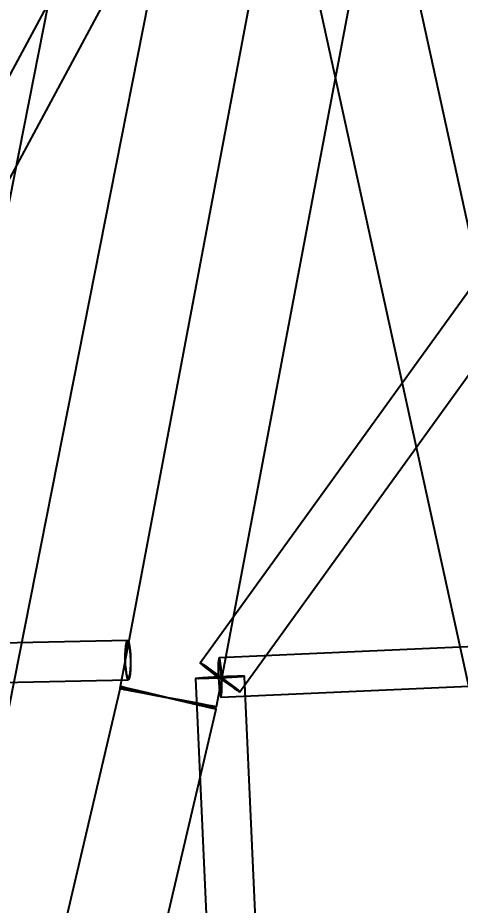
# Model space of a CAD drawing. Header units: millimetres. Extents: x -123812 to 252100, y -3000 to 639000.
# Drawn here: x -19655 to -15087, y 35358 to 44520 of the extents above; entities that cross this region are included whole.
import ezdxf

# ---------------------------------------------------------------- set-up
doc = ezdxf.new("R2010")
doc.units = ezdxf.units.MM
doc.layers.add('D-STR-DIM', color=7, linetype='Continuous', lineweight=13)
doc.layers.add('D-STR-STRC', color=7, linetype='Continuous', lineweight=25)
doc.styles.add('OpenSansCondensed-Light', font='OpenSansCondensed-Light.ttf')
doc.styles.add('TOWER_UNICODE', font='Arial Unicode.ttf')
doc.dimstyles.new('EZDXF', dxfattribs={"dimtxt": 0.25, "dimasz": 0.175, "dimexe": 0.375, "dimexo": 0.125, "dimgap": 0.1, "dimtad": 1, "dimlfac": 100, "dimzin": 12, "dimdsep": 46, "dimtxsty": 'OpenSansCondensed-Light', "dimblk": 'ARCHTICK', "dimcen": 2.5, "dimazin": 3, "dimtfac": 0.5, "dimtmove": 2, "dimatfit": 3})

# ---------------------------------------------------------------- blocks, each defined once
blk = doc.blocks.new('_ARCHTICK')
at = {"color": 0, "linetype": 'BYBLOCK', "const_width": 0.15}
blk.add_lwpolyline([(-0.5, -0.5), (0.5, 0.5)], dxfattribs=at)

msp = doc.modelspace()

# ---------------------------------------------------------------- linework, layer by layer
at = {"layer": 'D-STR-STRC'}
for points in [[(-18251.1, 50197.7), (-20739.4, 37597.7), (-20730.5, 37550.6), (-20688.2, 37500), (-20615.5, 37449.4), (-20517.2, 37402.3), (-20400.1, 37361.8), (-20272.1, 37330.8), (-20142, 37311.3), (-20018.7, 37304.6), (-19910.5, 37311.3), (-19824.8, 37330.8), (-19767.5, 37361.8), (-19742.4, 37402.3), (-17254, 50002.3)], [(-16218.4, 50194.4), (-18600, 37594.4), (-18583, 37591.1), (-18533.1, 37581.6), (-18453.8, 37566.6), (-18350.4, 37547), (-18230, 37524.2), (-18100.8, 37499.8), (-17971.6, 37475.4), (-17851.3, 37452.7), (-17747.9, 37433.1), (-17668.6, 37418.2), (-17618.7, 37408.8), (-17601.7, 37405.6), (-15220.1, 50005.6)], [(-17712.8, 50002.3), (-14953.5, 37402.3), (-14935.9, 37361.8), (-14885.5, 37330.8), (-14805.9, 37311.3), (-14702.5, 37304.6), (-14582.2, 37311.3), (-14453.3, 37330.8), (-14324.7, 37361.8), (-14204.9, 37402.3), (-14102.3, 37449.4), (-14023.8, 37500), (-13974.8, 37550.6), (-13958.5, 37597.7), (-16717.8, 50197.7)], [(-8945.4, 50089.7), (-17771.7, 37858.5), (-17768.7, 37853.4), (-17751.9, 37838.5), (-17722.5, 37814.9), (-17682.4, 37784.1), (-17634.4, 37748.2), (-17581.7, 37709.7), (-17528, 37671.1), (-17476.9, 37635.3), (-17431.9, 37604.4), (-17396.1, 37580.8), (-17371.8, 37565.9), (-17360.8, 37560.8), (-8534.5, 49792.1)], [(-16471.6, 50010.3), (-22969.7, 37920.8), (-22969.2, 37916.7), (-22953.6, 37904.6), (-22924, 37885.4), (-22882.3, 37860.4), (-22831.5, 37831.3), (-22774.9, 37800), (-22716.5, 37768.7), (-22660.2, 37739.6), (-22609.8, 37714.6), (-22568.9, 37695.4), (-22540.1, 37683.3), (-22525.4, 37679.2), (-16027.3, 49768.7)], [(-12371.9, 38143.9), (-17575.3, 37912.7), (-17579.3, 37905.8), (-17582.4, 37885.5), (-17584.4, 37853.2), (-17585.2, 37811.2), (-17584.7, 37762.2), (-17582.9, 37709.7), (-17580.1, 37657.1), (-17576.2, 37608.2), (-17571.7, 37566.1), (-17566.9, 37533.9), (-17562, 37513.6), (-17557.4, 37506.7), (-12354, 37737.9)], [(-22748.7, 37596.8), (-18513.5, 37686.4), (-18505.5, 37693.3), (-18498.4, 37713.6), (-18492.5, 37745.9), (-18488.4, 37788), (-18486.3, 37837), (-18486.3, 37889.5), (-18488.5, 37942.1), (-18492.6, 37991.1), (-18498.5, 38033.2), (-18505.6, 38065.5), (-18513.6, 38085.8), (-18521.9, 38092.7), (-22757, 38003.2)], [(-16759.8, 25482.5), (-17313.2, 37721.2), (-17321.8, 37722.4), (-17347.2, 37722.6), (-17387.5, 37722), (-17440.1, 37720.5), (-17501.3, 37718.3), (-17566.9, 37715.6), (-17632.6, 37712.4), (-17693.8, 37709.1), (-17746.4, 37705.8), (-17786.7, 37702.7), (-17812, 37700.2), (-17820.7, 37698.3), (-17267.3, 25459.5)], [(-20537.9, 24884), (-17606.3, 37384), (-17623.1, 37388), (-17672.5, 37399.7), (-17751.1, 37418.2), (-17853.6, 37442.2), (-17972.8, 37470.2), (-18100.8, 37500.2), (-18228.8, 37530.3), (-18348.1, 37558.2), (-18450.6, 37582.2), (-18529.2, 37600.6), (-18578.6, 37612.1), (-18595.4, 37616), (-21527, 25116)]]:
    msp.add_lwpolyline(points, dxfattribs=at)
for points in [[(-18549, 37889.5), (-18546.8, 37837), (-18542.7, 37788), (-18536.9, 37745.9), (-18529.7, 37713.6), (-18521.7, 37693.3), (-18513.5, 37686.4), (-18505.5, 37693.3), (-18498.4, 37713.6), (-18492.5, 37745.9), (-18488.4, 37788), (-18486.3, 37837), (-18486.3, 37889.5), (-18488.5, 37942.1), (-18492.6, 37991.1), (-18498.5, 38033.2), (-18505.6, 38065.5), (-18513.6, 38085.8), (-18521.9, 38092.7), (-18529.8, 38085.8), (-18537, 38065.5), (-18542.8, 38033.2), (-18546.9, 37991.1), (-18549, 37942.1)], [(-18546.5, 37889.5), (-18544.5, 37841.1), (-18540.7, 37796), (-18535.3, 37757.2), (-18528.8, 37727.5), (-18521.4, 37708.8), (-18513.8, 37702.4), (-18506.5, 37708.8), (-18499.9, 37727.5), (-18494.5, 37757.2), (-18490.7, 37796), (-18488.8, 37841.1), (-18488.8, 37889.5), (-18490.8, 37938), (-18494.6, 37983.1), (-18500, 38021.9), (-18506.6, 38051.6), (-18513.9, 38070.3), (-18521.5, 38076.7), (-18528.9, 38070.3), (-18535.4, 38051.6), (-18540.8, 38021.9), (-18544.6, 37983.1), (-18546.5, 37938)], [(-17581.7, 37709.7), (-17528, 37671.1), (-17476.9, 37635.3), (-17431.9, 37604.4), (-17396.1, 37580.8), (-17371.8, 37565.9), (-17360.8, 37560.8), (-17363.8, 37565.9), (-17380.6, 37580.8), (-17410.1, 37604.4), (-17450.2, 37635.3), (-17498.2, 37671.1), (-17550.8, 37709.7), (-17604.5, 37748.2), (-17655.6, 37784.1), (-17700.6, 37814.9), (-17736.5, 37838.5), (-17760.7, 37853.4), (-17771.7, 37858.5), (-17768.7, 37853.4), (-17751.9, 37838.5), (-17722.5, 37814.9), (-17682.4, 37784.1), (-17634.4, 37748.2)], [(-17580.2, 37709.7), (-17531.8, 37674.9), (-17485.7, 37642.6), (-17445.1, 37614.8), (-17412.8, 37593.5), (-17391, 37580.1), (-17381, 37575.5), (-17383.8, 37580.1), (-17398.9, 37593.5), (-17425.5, 37614.8), (-17461.6, 37642.6), (-17504.9, 37674.9), (-17552.4, 37709.7), (-17600.8, 37744.4), (-17646.8, 37776.7), (-17687.4, 37804.5), (-17719.7, 37825.9), (-17741.6, 37839.3), (-17751.5, 37843.8), (-17748.8, 37839.3), (-17733.7, 37825.9), (-17707.1, 37804.5), (-17671, 37776.7), (-17627.7, 37744.4)], [(-17582.9, 37709.7), (-17580.1, 37657.1), (-17576.2, 37608.2), (-17571.7, 37566.1), (-17566.9, 37533.9), (-17562, 37513.6), (-17557.4, 37506.7), (-17553.4, 37513.6), (-17550.2, 37533.9), (-17548.2, 37566.1), (-17547.4, 37608.2), (-17547.9, 37657.1), (-17549.7, 37709.7), (-17552.6, 37762.2), (-17556.4, 37811.2), (-17560.9, 37853.2), (-17565.8, 37885.5), (-17570.7, 37905.8), (-17575.3, 37912.7), (-17579.3, 37905.8), (-17582.4, 37885.5), (-17584.4, 37853.2), (-17585.2, 37811.2), (-17584.7, 37762.2)], [(-17581.6, 37709.7), (-17579, 37661.3), (-17575.5, 37616.2), (-17571.3, 37577.4), (-17566.8, 37547.7), (-17562.3, 37529), (-17558.1, 37522.7), (-17554.4, 37529), (-17551.5, 37547.7), (-17549.7, 37577.4), (-17548.9, 37616.2), (-17549.4, 37661.3), (-17551, 37709.7), (-17553.7, 37758.1), (-17557.2, 37803.2), (-17561.3, 37841.9), (-17565.8, 37871.6), (-17570.3, 37890.3), (-17574.6, 37896.7), (-17578.3, 37890.3), (-17581.1, 37871.6), (-17583, 37841.9), (-17583.7, 37803.2), (-17583.3, 37758.1)], [(-17566.9, 37704), (-17632.6, 37701.2), (-17693.8, 37699), (-17746.4, 37697.6), (-17786.7, 37697), (-17812, 37697.2), (-17820.7, 37698.3), (-17812, 37700.2), (-17786.7, 37702.7), (-17746.4, 37705.8), (-17693.8, 37709.1), (-17632.6, 37712.4), (-17566.9, 37715.6), (-17501.3, 37718.3), (-17440.1, 37720.5), (-17387.5, 37722), (-17347.2, 37722.6), (-17321.8, 37722.4), (-17313.2, 37721.2), (-17321.8, 37719.4), (-17347.2, 37716.8), (-17387.5, 37713.8), (-17440.1, 37710.5), (-17501.3, 37707.2)], [(-17566.9, 37704.6), (-17626.1, 37702.1), (-17681.3, 37700.1), (-17728.7, 37698.8), (-17765.1, 37698.2), (-17787.9, 37698.4), (-17795.7, 37699.4), (-17787.9, 37701.1), (-17765.1, 37703.4), (-17728.7, 37706.2), (-17681.3, 37709.1), (-17626.1, 37712.1), (-17566.9, 37715), (-17507.7, 37717.5), (-17452.6, 37719.5), (-17405.2, 37720.8), (-17368.8, 37721.3), (-17346, 37721.1), (-17338.2, 37720.1), (-17346, 37718.4), (-17368.8, 37716.1), (-17405.2, 37713.4), (-17452.6, 37710.4), (-17507.7, 37707.4)], [(-18100.8, 37500.2), (-18230, 37524.6), (-18350.4, 37547.3), (-18453.8, 37566.9), (-18533.1, 37581.8), (-18583, 37591.2), (-18600, 37594.4), (-18583, 37591.1), (-18533.1, 37581.6), (-18453.8, 37566.6), (-18350.4, 37547), (-18230, 37524.2), (-18100.8, 37499.8), (-17971.6, 37475.4), (-17851.3, 37452.7), (-17747.9, 37433.1), (-17668.6, 37418.2), (-17618.7, 37408.8), (-17601.7, 37405.6), (-17618.7, 37408.9), (-17668.6, 37418.4), (-17747.9, 37433.4), (-17851.3, 37453), (-17971.6, 37475.8)], [(-18100.8, 37500.2), (-18228.8, 37530.3), (-18348.1, 37558.2), (-18450.6, 37582.2), (-18529.2, 37600.6), (-18578.6, 37612.1), (-18595.4, 37616), (-18578.6, 37612), (-18529.2, 37600.3), (-18450.6, 37581.8), (-18348.1, 37557.8), (-18228.8, 37529.8), (-18100.8, 37499.8), (-17972.8, 37469.7), (-17853.6, 37441.8), (-17751.1, 37417.8), (-17672.5, 37399.4), (-17623.1, 37387.9), (-17606.3, 37384), (-17623.1, 37388), (-17672.5, 37399.7), (-17751.1, 37418.2), (-17853.6, 37442.2), (-17972.8, 37470.2)], [(-18100.8, 37500.2), (-18219.9, 37522.7), (-18330.8, 37543.6), (-18426, 37561.6), (-18499.1, 37575.4), (-18545, 37584), (-18560.7, 37586.9), (-18545, 37583.9), (-18499.1, 37575.2), (-18426, 37561.3), (-18330.8, 37543.3), (-18219.9, 37522.3), (-18100.8, 37499.8), (-17981.8, 37477.3), (-17870.9, 37456.4), (-17775.7, 37438.4), (-17702.6, 37424.6), (-17656.7, 37416), (-17641, 37413.1), (-17656.7, 37416.1), (-17702.6, 37424.8), (-17775.7, 37438.7), (-17870.9, 37456.7), (-17981.8, 37477.7)], [(-18100.8, 37500.2), (-18218.8, 37527.9), (-18328.7, 37553.6), (-18423, 37575.7), (-18495.4, 37592.7), (-18541, 37603.3), (-18556.5, 37606.9), (-18541, 37603.2), (-18495.4, 37592.4), (-18423, 37575.4), (-18328.7, 37553.2), (-18218.8, 37527.4), (-18100.8, 37499.8), (-17982.9, 37472.1), (-17873, 37446.4), (-17778.7, 37424.3), (-17706.2, 37407.3), (-17660.7, 37396.7), (-17645.2, 37393.1), (-17660.7, 37396.8), (-17706.2, 37407.6), (-17778.7, 37424.6), (-17873, 37446.8), (-17982.9, 37472.6)]]:
    msp.add_lwpolyline(points, close=True, dxfattribs=at)

# ---------------------------------------------------------------- dimensions: what is measured, and where the dimension line sits
at = {"layer": 'D-STR-DIM'}
msp.add_linear_dim(base=(-112000, 0), p1=(0, 0), p2=(0, 634000), angle=90, dimstyle='EZDXF', override={"dimtxt": 8400, "dimasz": 3750, "dimexe": 2100, "dimexo": 1800, "dimgap": 2100, "dimtad": 1, "dimdec": 0, "dimlfac": 1, "dimlunit": 2, "dimtxsty": 'TOWER_UNICODE', "dimclrd": 7, "dimclre": 7, "dimclrt": 7}, dxfattribs=at).render()

doc.saveas('drawing.dxf')
